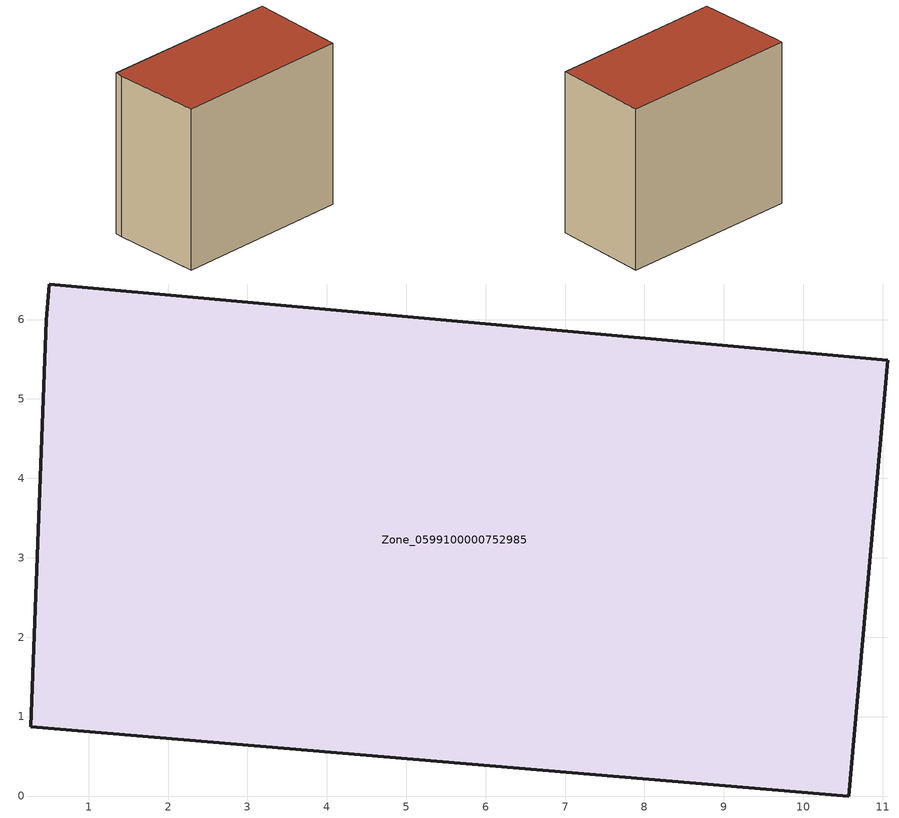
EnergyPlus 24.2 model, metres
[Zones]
Zone_0599100000752985
 floor ground (C_G): 0.47,5.99 0.51,6.45 11.06,5.49 10.57,0 0.27,0.87 z0
 wall outside (C_F): 10.57,0 11.06,5.49 0.51,6.45 0.47,5.99 0.27,0.87 10.57,0 z0:9.83
 roof outside (C_R): 0.27,0.87 10.57,0 11.06,5.49 0.51,6.45 0.47,5.99 z9.83
[BUILDING]
Pand.0599100000752985: North Axis=0; Terrain=City; Loads Convergence Tolerance Value=0.04; Temperature Convergence Tolerance Value=0.4; Solar Distribution=FullExterior; Maximum Number of Warmup Days=25; Minimum Number of Warmup Days=1
[Site:Location]
Rotterdam.The.Hague.AP_ZH_NLD Design_Conditions: Latitude=51.96; Longitude=4.45; Time Zone=1; Elevation=-4.5
[SITE:GROUNDTEMPERATURE:BUILDINGSURFACE]
18, 18, 18, 18, 18, 18, 18, 18, 18, 18, 18, 18
[MATERIAL] Thermal Absorptance=0.9; Solar Absorptance=0.7; Visible Absorptance=0.7
Name | Roughness | Thickness | Conductivity | Density | Specific Heat
G.TI.2006-2014 | MediumSmooth | 0.15 | 0.06 | 540 | 1210
F.TI.2006-2014 | Rough | 0.3 | 0.12 | 1920 | 840
R.TI.2006-2014 | MediumRough | 0.2 | 0.08 | 1500 | 1000
[CONSTRUCTION]
C_G: G.TI.2006-2014
C_F: F.TI.2006-2014
C_R: R.TI.2006-2014
[ZONE]
Zone_0599100000752985: Type=1; Multiplier=1; Ceiling Height=Autocalculate; Volume=Autocalculate; Floor Area=autocalculate; Part of Total Floor Area=Yes
[ZONEINFILTRATION:DESIGNFLOWRATE]
Infil_Zone_0599100000752985: Zone or ZoneList or Space or SpaceList=Zone_0599100000752985; Schedule=AlwaysOn; Design Flow Rate Calculation Method=Flow/Area; Flow Rate per Floor Area=0.0015; Constant Term Coefficient=1; Temperature Term Coefficient=0; Velocity Term Coefficient=0; Velocity Squared Term Coefficient=0
[HVACTEMPLATE:ZONE:IDEALLOADSAIRSYSTEM]
Zone_0599100000752985: Maximum Heating Supply Air Temperature=50; Minimum Cooling Supply Air Temperature=13; Maximum Heating Supply Air Humidity Ratio=0.0156; Minimum Cooling Supply Air Humidity Ratio=0.0077; Heating Limit=NoLimit; Cooling Limit=NoLimit; Dehumidification Control Type=ConstantSensibleHeatRatio; Cooling Sensible Heat Ratio=0.7; Dehumidification Setpoint=60; Humidification Control Type=None; Humidification Setpoint=30; Outdoor Air Method=None; Outdoor Air Flow Rate per Person=0.00944; Outdoor Air Flow Rate per Zone Floor Area=0; Outdoor Air Flow Rate per Zone=0; Demand Controlled Ventilation Type=None; Outdoor Air Economizer Type=NoEconomizer; Heat Recovery Type=None; Sensible Heat Recovery Effectiveness=0.7; Latent Heat Recovery Effectiveness=0.65
[ZONECONTROL:THERMOSTAT]
ThermostatControl_Zone_0599100000752985: Zone or ZoneList=Zone_0599100000752985; Control Type Schedule=DualSetpointControlType; Control 1=Thermostat_Zone_0599100000752985; Temperature Difference Between Cutout And Setpoint=0
[THERMOSTATSETPOINT:DUALSETPOINT]
Thermostat_Zone_0599100000752985: Heating Setpoint Temperature Schedule=HeatingSetpoint_Zone_0599100000752985; Cooling Setpoint Temperature Schedule=CoolingSetpoint_Zone_0599100000752985
[SCHEDULE:COMPACT]
HeatingSetpoint_Zone_0599100000752985: Through: 12/31, For: AllDays, Until: 24:00, 21
CoolingSetpoint_Zone_0599100000752985: Through: 12/31, For: AllDays, Until: 24:00, 24
DualSetpointControlType: Through: 12/31, For: AllDays, Until: 24:00, 4
AlwaysOn: Through: 12/31, For: AllDays, Until: 24:00, 1
